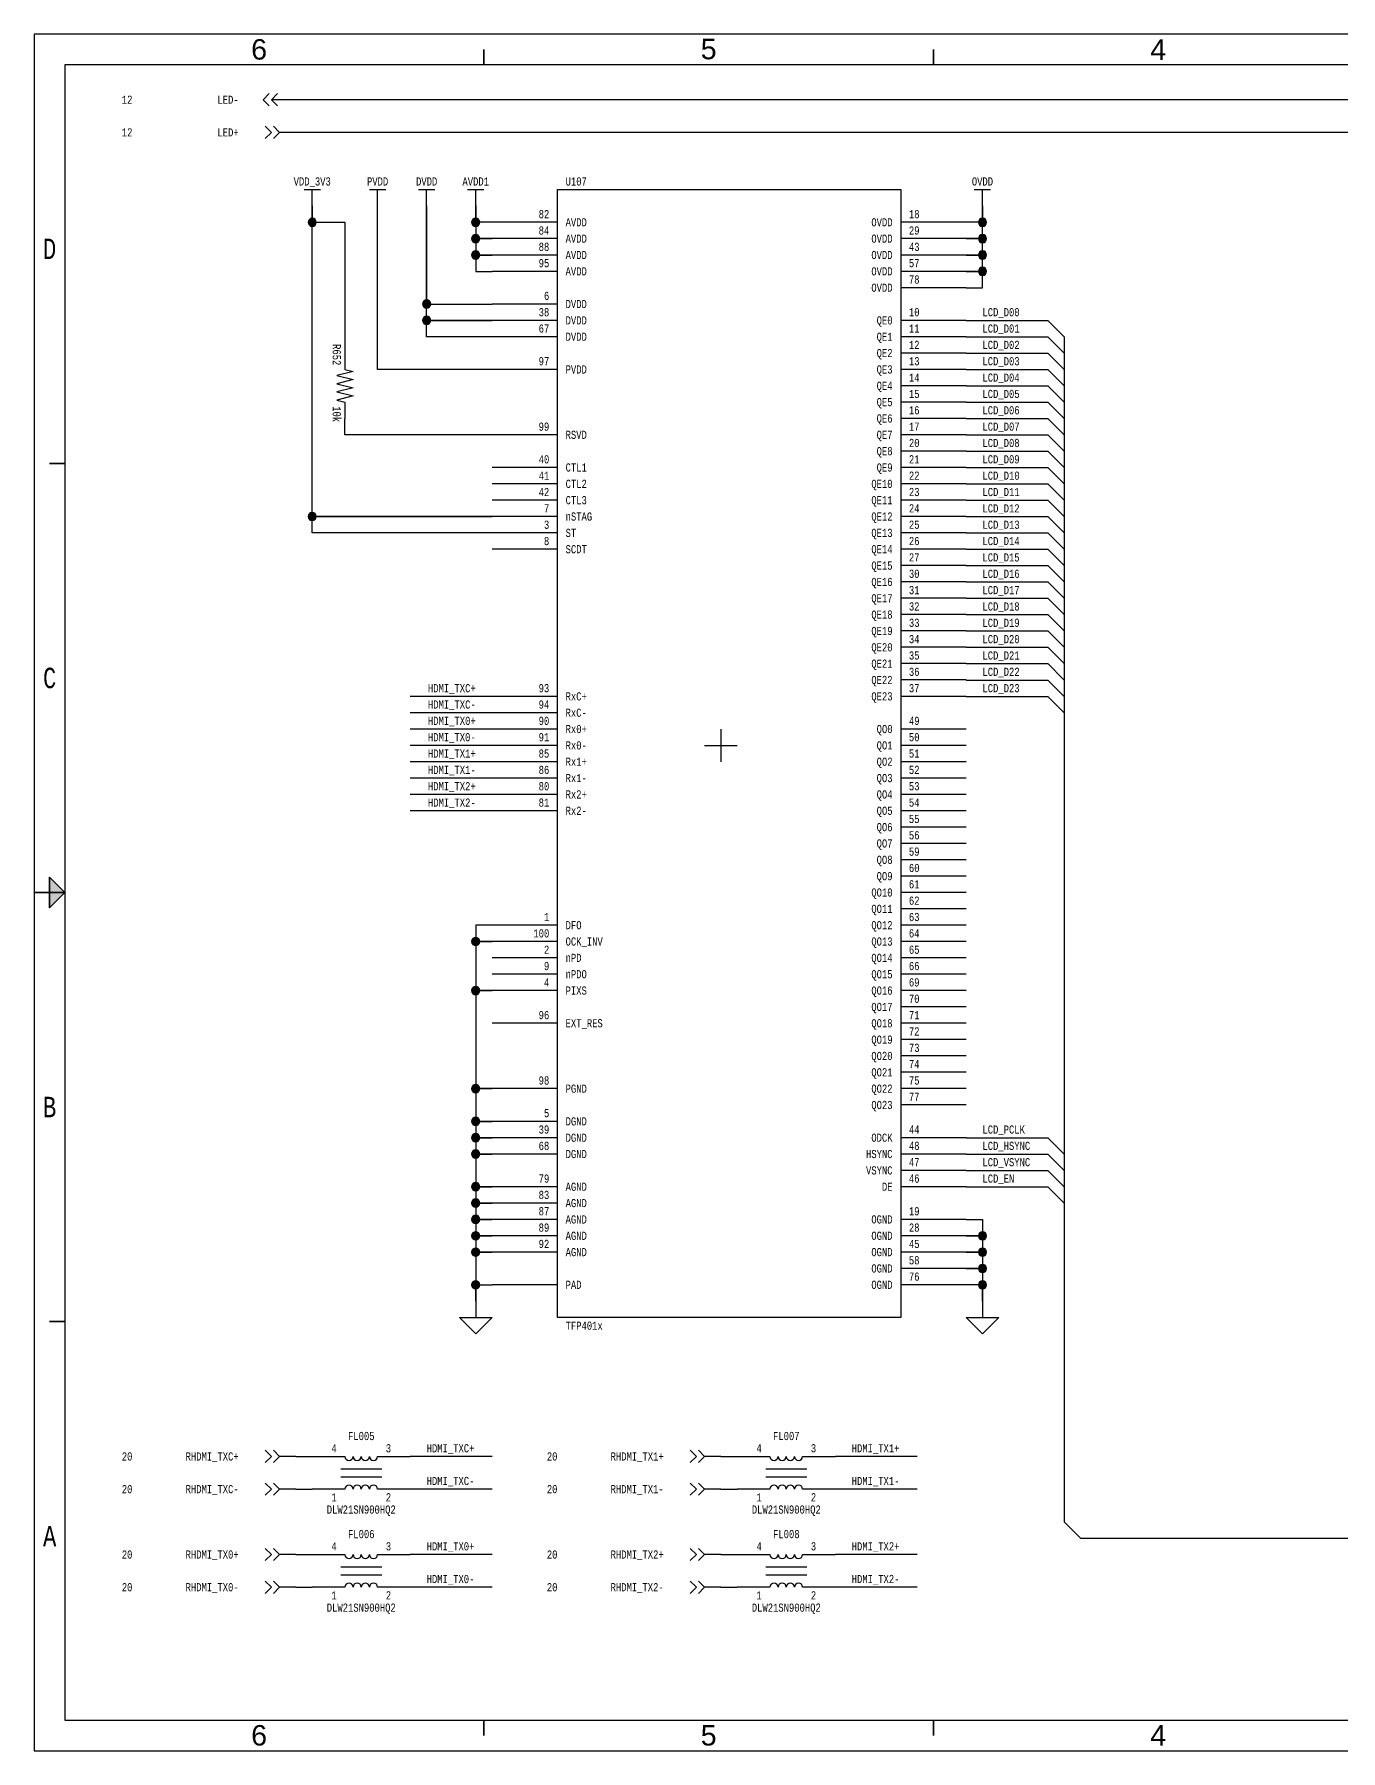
# Paper-space layout '38' of a CAD drawing. Header units: inches. Extents: x 0.2 to 16.8, y 0.2 to 10.8.
# Drawn here: x 0.25 to 8.24, y 0.25 to 10.75 of the extents above; entities that cross this region are included whole.
import ezdxf
from ezdxf.enums import TextEntityAlignment as Align

# ---------------------------------------------------------------- set-up
doc = ezdxf.new("R2010")
doc.units = ezdxf.units.IN
doc.header["$MEASUREMENT"] = 0
for name, color, linetype in [('BORDER', 13, 'Continuous'), ('COMPONENT', 14, 'Continuous'), ('SIGNAL', 84, 'Continuous'), ('TEXT', 252, 'Continuous')]:
    doc.layers.add(name, color=color, linetype=linetype)
doc.layers.add('BUS', color=5, linetype='Continuous', lineweight=30)
doc.styles.add('Monotxt_75', font='monotxt.shx', dxfattribs={"width": 0.75})
doc.styles.get("Standard").update_dxf_attribs({"font": 'arial.ttf'})

# ---------------------------------------------------------------- blocks, each defined once
blk = doc.blocks.new('ANSI B Frame')
at = {"layer": 'BORDER', "lineweight": 35}
h = blk.add_hatch(color=256, dxfattribs=at)
h.dxf.hatch_style = 1
h.paths.add_polyline_path([(0.34375, 5.59375), (0.34375, 5.5), (0.4375, 5.5)])
h.paths.add_polyline_path([(0.4375, 5.5), (0.34375, 5.5), (0.34375, 5.40625)])
at = {"layer": 'BORDER'}
for points in [[(0.25, 0.25), (16.75, 0.25), (16.75, 10.75), (0.25, 10.75)], [(0.4375, 0.4375), (16.5625, 0.4375), (16.5625, 10.5625), (0.4375, 10.5625)]]:
    blk.add_lwpolyline(points, close=True, dxfattribs=at)
at = {"layer": 'BORDER', "lineweight": 35}
for points in [[(3, 10.65625), (3, 10.5625)], [(5.75, 10.65625), (5.75, 10.5625)], [(0.34375, 8.125), (0.4375, 8.125)], [(0.4375, 5.5), (0.25, 5.5)], [(0.34375, 2.875), (0.4375, 2.875)], [(3, 0.34375), (3, 0.4375)], [(5.75, 0.34375), (5.75, 0.4375)]]:
    blk.add_lwpolyline(points, dxfattribs=at)
blk.add_lwpolyline([(0.4375, 5.5), (0.34375, 5.59375), (0.34375, 5.40625)], close=True, dxfattribs=at)
at = {"layer": 'BORDER', "style": 'Monotxt_75', "width": 0.75}
for s, p in [('D', (0.34375, 9.4375)), ('C', (0.34375, 6.8125)), ('B', (0.34375, 4.1875)), ('A', (0.34375, 1.5625))]:
    blk.add_text(s, height=0.125, dxfattribs=at).set_placement(p, align=Align.MIDDLE_CENTER)
at = {"layer": 'BORDER', "flags": 8}
for tag, p in [('ZN6', (1.625, 10.65787)), ('ZN5', (4.375, 10.66009)), ('ZN4', (7.125, 10.65625)), ('ZN3', (9.875, 10.65796)), ('ZN2', (12.625, 10.65574)), ('ZN1', (15.375, 10.65574)), ('ZN6', (1.625, 0.34375)), ('ZN5', (4.375, 0.34375)), ('ZN4', (7.125, 0.34375)), ('ZN3', (9.875, 0.34375)), ('ZN2', (12.625, 0.34375)), ('ZN1', (15.375, 0.34375))]:
    blk.add_attdef(tag, text='', height=0.125, dxfattribs=at).set_placement(p, align=Align.MIDDLE_CENTER)
at = {"layer": 'TEXT', "style": 'Monotxt_75', "width": 0.75, "flags": 8}
for tag, height, p in [('DESRP', 0.0625, (13.625, 1)), ('DWG_NO', 0.1875, (13.9625, 0.7125))]:
    blk.add_attdef(tag, text='', height=height, dxfattribs=at).set_placement(p, align=Align.MIDDLE_LEFT)
for tag, height, p in [('SHTSZ', 0.1875, (13.7375, 0.7125)), ('REV', 0.1875, (16.4125, 0.7125)), ('SCALE', 0.0625, (14.15625, 0.5)), ('REVDATE', 0.0625, (15.11875, 0.5)), ('CURRSHT', 0.0625, (16.0625, 0.5)), ('LASTSHT', 0.0625, (16.4375, 0.5))]:
    blk.add_attdef(tag, text='', height=height, dxfattribs=at).set_placement(p, align=Align.MIDDLE_CENTER)
blk = doc.blocks.new('FROM_CONN')
for points in [[(0, 0), (0.05, 0)], [(0.06875, 0.01875), (0.05, 0), (0.06875, -0.01875)], [(0.09375, 0.01875), (0.075, 0), (0.09375, -0.01875)]]:
    blk.add_lwpolyline(points)
blk = doc.blocks.new('TO_CONN')
for points in [[(0, 0), (0.075, 0)], [(0.05625, 0.01875), (0.075, 0), (0.05625, -0.01875)], [(0.08125, 0.01875), (0.1, 0), (0.08125, -0.01875)]]:
    blk.add_lwpolyline(points)
blk = doc.blocks.new('TFP401x')
blk.add_lwpolyline([(-1, 3.4), (1.1, 3.4), (1.1, -3.5), (-1, -3.5)], close=True)
for points in [[(-1, 3.2), (-1.4, 3.2)], [(1.5, 3.2), (1.1, 3.2)], [(-1, 3.1), (-1.4, 3.1)], [(1.5, 3.1), (1.1, 3.1)], [(-1, 3), (-1.4, 3)], [(1.5, 3), (1.1, 3)], [(-1, 2.9), (-1.4, 2.9)], [(1.5, 2.9), (1.1, 2.9)], [(1.5, 2.8), (1.1, 2.8)], [(-1, 2.7), (-1.4, 2.7)], [(-1, 2.6), (-1.4, 2.6)], [(1.5, 2.6), (1.1, 2.6)], [(-1, 2.5), (-1.4, 2.5)], [(1.5, 2.5), (1.1, 2.5)], [(1.5, 2.4), (1.1, 2.4)], [(-1, 2.3), (-1.4, 2.3)], [(1.5, 2.3), (1.1, 2.3)], [(1.5, 2.2), (1.1, 2.2)], [(1.5, 2.1), (1.1, 2.1)], [(1.5, 2), (1.1, 2)], [(-1, 1.9), (-1.4, 1.9)], [(1.5, 1.9), (1.1, 1.9)], [(1.5, 1.8), (1.1, 1.8)], [(-1, 1.7), (-1.4, 1.7)], [(1.5, 1.7), (1.1, 1.7)], [(-1, 1.6), (-1.4, 1.6)], [(1.5, 1.6), (1.1, 1.6)], [(-1, 1.5), (-1.4, 1.5)], [(1.5, 1.5), (1.1, 1.5)], [(-1, 1.4), (-1.4, 1.4)], [(1.5, 1.4), (1.1, 1.4)], [(-1, 1.3), (-1.4, 1.3)], [(1.5, 1.3), (1.1, 1.3)], [(-1, 1.2), (-1.4, 1.2)], [(1.5, 1.2), (1.1, 1.2)], [(1.5, 1.1), (1.1, 1.1)], [(1.5, 1), (1.1, 1)], [(1.5, 0.9), (1.1, 0.9)], [(1.5, 0.8), (1.1, 0.8)], [(1.5, 0.7), (1.1, 0.7)], [(1.5, 0.6), (1.1, 0.6)], [(1.5, 0.5), (1.1, 0.5)], [(1.5, 0.4), (1.1, 0.4)], [(-1, 0.3), (-1.4, 0.3)], [(1.5, 0.3), (1.1, 0.3)], [(-1, 0.2), (-1.4, 0.2)], [(-1, 0.1), (-1.4, 0.1)], [(-1, 0), (-1.4, 0)], [(1.5, 0.1), (1.1, 0.1)], [(1.5, 0), (1.1, 0)], [(-1, -0.1), (-1.4, -0.1)], [(1.5, -0.1), (1.1, -0.1)], [(-1, -0.2), (-1.4, -0.2)], [(1.5, -0.2), (1.1, -0.2)], [(-1, -0.3), (-1.4, -0.3)], [(1.5, -0.3), (1.1, -0.3)], [(-1, -0.4), (-1.4, -0.4)], [(1.5, -0.4), (1.1, -0.4)], [(1.5, -0.5), (1.1, -0.5)], [(1.5, -0.6), (1.1, -0.6)], [(1.5, -0.7), (1.1, -0.7)], [(1.5, -0.8), (1.1, -0.8)], [(1.5, -0.9), (1.1, -0.9)], [(1.5, -1), (1.1, -1)], [(-1, -1.1), (-1.4, -1.1)], [(1.5, -1.1), (1.1, -1.1)], [(-1, -1.2), (-1.4, -1.2)], [(1.5, -1.2), (1.1, -1.2)], [(-1, -1.3), (-1.4, -1.3)], [(1.5, -1.3), (1.1, -1.3)], [(-1, -1.4), (-1.4, -1.4)], [(1.5, -1.4), (1.1, -1.4)], [(-1, -1.5), (-1.4, -1.5)], [(1.5, -1.5), (1.1, -1.5)], [(1.5, -1.6), (1.1, -1.6)], [(-1, -1.7), (-1.4, -1.7)], [(1.5, -1.7), (1.1, -1.7)], [(1.5, -1.8), (1.1, -1.8)], [(1.5, -1.9), (1.1, -1.9)], [(-1, -2.1), (-1.4, -2.1)], [(1.5, -2), (1.1, -2)], [(1.5, -2.1), (1.1, -2.1)], [(1.5, -2.2), (1.1, -2.2)], [(-1, -2.3), (-1.4, -2.3)], [(-1, -2.4), (-1.4, -2.4)], [(1.5, -2.4), (1.1, -2.4)], [(-1, -2.5), (-1.4, -2.5)], [(1.5, -2.5), (1.1, -2.5)], [(1.5, -2.6), (1.1, -2.6)], [(-1, -2.7), (-1.4, -2.7)], [(1.5, -2.7), (1.1, -2.7)], [(-1, -2.8), (-1.4, -2.8)], [(-1, -2.9), (-1.4, -2.9)], [(1.5, -2.9), (1.1, -2.9)], [(-1, -3), (-1.4, -3)], [(1.5, -3), (1.1, -3)], [(-1, -3.1), (-1.4, -3.1)], [(1.5, -3.1), (1.1, -3.1)], [(1.5, -3.2), (1.1, -3.2)], [(-1, -3.3), (-1.4, -3.3)], [(1.5, -3.3), (1.1, -3.3)]]:
    blk.add_lwpolyline(points)
at = {"color": 7}
for points in [[(-0.1, 0), (0, 0), (0, -0.1)], [(0, 0.1), (0, 0), (0.1, 0)]]:
    blk.add_lwpolyline(points, dxfattribs=at)
at = {"layer": 'TEXT', "style": 'Monotxt_75', "width": 0.75}
for s, p in [('82', (-1.05, 3.225)), ('84', (-1.05, 3.125)), ('88', (-1.05, 3.025)), ('95', (-1.05, 2.925)), ('6', (-1.05, 2.725)), ('38', (-1.05, 2.625)), ('67', (-1.05, 2.525)), ('97', (-1.05, 2.325)), ('99', (-1.05, 1.925)), ('40', (-1.05, 1.725)), ('41', (-1.05, 1.625)), ('42', (-1.05, 1.525)), ('7', (-1.05, 1.425)), ('3', (-1.05, 1.325)), ('8', (-1.05, 1.225)), ('93', (-1.05, 0.325)), ('94', (-1.05, 0.225)), ('90', (-1.05, 0.125)), ('91', (-1.05, 0.025)), ('85', (-1.05, -0.075)), ('86', (-1.05, -0.175)), ('80', (-1.05, -0.275)), ('81', (-1.05, -0.375)), ('1', (-1.05, -1.075)), ('100', (-1.05, -1.175)), ('2', (-1.05, -1.275)), ('9', (-1.05, -1.375)), ('4', (-1.05, -1.475)), ('96', (-1.05, -1.675)), ('98', (-1.05, -2.075)), ('5', (-1.05, -2.275)), ('39', (-1.05, -2.375)), ('68', (-1.05, -2.475)), ('79', (-1.05, -2.675)), ('83', (-1.05, -2.775)), ('87', (-1.05, -2.875)), ('89', (-1.05, -2.975)), ('92', (-1.05, -3.075))]:
    blk.add_text(s, height=0.05, dxfattribs=at).set_placement(p, align=Align.RIGHT)
for s, p in [('18', (1.15, 3.225)), ('29', (1.15, 3.125)), ('43', (1.15, 3.025)), ('57', (1.15, 2.925)), ('78', (1.15, 2.825)), ('10', (1.15, 2.625)), ('11', (1.15, 2.525)), ('12', (1.15, 2.425)), ('13', (1.15, 2.325)), ('14', (1.15, 2.225)), ('15', (1.15, 2.125)), ('16', (1.15, 2.025)), ('17', (1.15, 1.925)), ('20', (1.15, 1.825)), ('21', (1.15, 1.725)), ('22', (1.15, 1.625)), ('23', (1.15, 1.525)), ('24', (1.15, 1.425)), ('25', (1.15, 1.325)), ('26', (1.15, 1.225)), ('27', (1.15, 1.125)), ('30', (1.15, 1.025)), ('31', (1.15, 0.925)), ('32', (1.15, 0.825)), ('33', (1.15, 0.725)), ('34', (1.15, 0.625)), ('35', (1.15, 0.525)), ('36', (1.15, 0.425)), ('37', (1.15, 0.325)), ('49', (1.15, 0.125)), ('50', (1.15, 0.025)), ('51', (1.15, -0.075)), ('52', (1.15, -0.175)), ('53', (1.15, -0.275)), ('54', (1.15, -0.375)), ('55', (1.15, -0.475)), ('56', (1.15, -0.575)), ('59', (1.15, -0.675)), ('60', (1.15, -0.775)), ('61', (1.15, -0.875)), ('62', (1.15, -0.975)), ('63', (1.15, -1.075)), ('64', (1.15, -1.175)), ('65', (1.15, -1.275)), ('66', (1.15, -1.375)), ('69', (1.15, -1.475)), ('70', (1.15, -1.575)), ('71', (1.15, -1.675)), ('72', (1.15, -1.775)), ('73', (1.15, -1.875)), ('74', (1.15, -1.975)), ('75', (1.15, -2.075)), ('77', (1.15, -2.175)), ('44', (1.15, -2.375)), ('48', (1.15, -2.475)), ('47', (1.15, -2.575)), ('46', (1.15, -2.675)), ('19', (1.15, -2.875)), ('28', (1.15, -2.975)), ('45', (1.15, -3.075)), ('58', (1.15, -3.175)), ('76', (1.15, -3.275))]:
    blk.add_text(s, height=0.05, dxfattribs=at).set_placement(p)
for s, p in [('AVDD', (-0.95, 3.2)), ('AVDD', (-0.95, 3.1)), ('AVDD', (-0.95, 3)), ('AVDD', (-0.95, 2.9)), ('DVDD', (-0.95, 2.7)), ('DVDD', (-0.95, 2.6)), ('DVDD', (-0.95, 2.5)), ('PVDD', (-0.95, 2.3)), ('RSVD', (-0.95, 1.9)), ('CTL1', (-0.95, 1.7)), ('CTL2', (-0.95, 1.6)), ('CTL3', (-0.95, 1.5)), ('nSTAG', (-0.95, 1.4)), ('ST', (-0.95, 1.3)), ('SCDT', (-0.95, 1.2)), ('RxC+', (-0.95, 0.3)), ('RxC-', (-0.95, 0.2)), ('Rx0+', (-0.95, 0.1)), ('Rx0-', (-0.95, 0)), ('Rx1+', (-0.95, -0.1)), ('Rx1-', (-0.95, -0.2)), ('Rx2+', (-0.95, -0.3)), ('Rx2-', (-0.95, -0.4)), ('DFO', (-0.95, -1.1)), ('OCK_INV', (-0.95, -1.2)), ('nPD', (-0.95, -1.3)), ('nPDO', (-0.95, -1.4)), ('PIXS', (-0.95, -1.5)), ('EXT_RES', (-0.95, -1.7)), ('PGND', (-0.95, -2.1)), ('DGND', (-0.95, -2.3)), ('DGND', (-0.95, -2.4)), ('DGND', (-0.95, -2.5)), ('AGND', (-0.95, -2.7)), ('AGND', (-0.95, -2.8)), ('AGND', (-0.95, -2.9)), ('AGND', (-0.95, -3)), ('AGND', (-0.95, -3.1)), ('PAD', (-0.95, -3.3))]:
    blk.add_text(s, height=0.05, dxfattribs=at).set_placement(p, align=Align.MIDDLE_LEFT)
for s, p in [('OVDD', (1.05, 3.2)), ('OVDD', (1.05, 3.1)), ('OVDD', (1.05, 3)), ('OVDD', (1.05, 2.9)), ('OVDD', (1.05, 2.8)), ('QE0', (1.05, 2.6)), ('QE1', (1.05, 2.5)), ('QE2', (1.05, 2.4)), ('QE3', (1.05, 2.3)), ('QE4', (1.05, 2.2)), ('QE5', (1.05, 2.1)), ('QE6', (1.05, 2)), ('QE7', (1.05, 1.9)), ('QE8', (1.05, 1.8)), ('QE9', (1.05, 1.7)), ('QE10', (1.05, 1.6)), ('QE11', (1.05, 1.5)), ('QE12', (1.05, 1.4)), ('QE13', (1.05, 1.3)), ('QE14', (1.05, 1.2)), ('QE15', (1.05, 1.1)), ('QE16', (1.05, 1)), ('QE17', (1.05, 0.9)), ('QE18', (1.05, 0.8)), ('QE19', (1.05, 0.7)), ('QE20', (1.05, 0.6)), ('QE21', (1.05, 0.5)), ('QE22', (1.05, 0.4)), ('QE23', (1.05, 0.3)), ('QO0', (1.05, 0.1)), ('QO1', (1.05, 0)), ('QO2', (1.05, -0.1)), ('QO3', (1.05, -0.2)), ('QO4', (1.05, -0.3)), ('QO5', (1.05, -0.4)), ('QO6', (1.05, -0.5)), ('QO7', (1.05, -0.6)), ('QO8', (1.05, -0.7)), ('QO9', (1.05, -0.8)), ('QO10', (1.05, -0.9)), ('QO11', (1.05, -1)), ('QO12', (1.05, -1.1)), ('QO13', (1.05, -1.2)), ('QO14', (1.05, -1.3)), ('QO15', (1.05, -1.4)), ('QO16', (1.05, -1.5)), ('QO17', (1.05, -1.6)), ('QO18', (1.05, -1.7)), ('QO19', (1.05, -1.8)), ('QO20', (1.05, -1.9)), ('QO21', (1.05, -2)), ('QO22', (1.05, -2.1)), ('QO23', (1.05, -2.2)), ('ODCK', (1.05, -2.4)), ('HSYNC', (1.05, -2.5)), ('VSYNC', (1.05, -2.6)), ('DE', (1.05, -2.7)), ('OGND', (1.05, -2.9)), ('OGND', (1.05, -3)), ('OGND', (1.05, -3.1)), ('OGND', (1.05, -3.2)), ('OGND', (1.05, -3.3))]:
    blk.add_text(s, height=0.05, dxfattribs=at).set_placement(p, align=Align.MIDDLE_RIGHT)
blk.add_text('TFP401x', height=0.05, dxfattribs=at).set_placement((-0.95, -3.525), align=Align.TOP_LEFT)
at = {"layer": 'TEXT', "style": 'Monotxt_75', "width": 0.75, "flags": 8}
blk.add_attdef('REFNO', (-0.95, 3.425), '', height=0.05, dxfattribs=at)
blk = doc.blocks.new('CONNECT')
blk.add_hatch(color=256).paths.add_polyline_path([(0.0125, 0, 1), (-0.0125, 0, 1)])
blk.add_circle((0, 0), 0.0125)
blk = doc.blocks.new('FLOAT_GND')
blk.add_lwpolyline([(0, 0), (0, -0.05)])
blk.add_lwpolyline([(-0.05, -0.05), (0.05, -0.05), (0, -0.1)], close=True)
blk = doc.blocks.new('SUPPLY_BUS')
for points in [[(0, 0), (0.05, 0)], [(0.05, 0.025), (0.05, -0.025)]]:
    blk.add_lwpolyline(points)
blk = doc.blocks.new('RES')
blk.add_lwpolyline([(-0.2, 0), (-0.1, 0), (-0.0875, 0.05), (-0.0625, -0.05), (-0.0375, 0.05), (-0.0125, -0.05), (0.0125, 0.05), (0.0375, -0.05), (0.0625, 0.05), (0.0875, -0.05), (0.1, 0), (0.2, 0)])
at = {"layer": 'TEXT', "style": 'Monotxt_75', "width": 0.75, "flags": 8}
blk.add_attdef('REFID', text='', height=0.05, dxfattribs=at).set_placement((-0.125, -0.025), align=Align.TOP_RIGHT)
blk.add_attdef('VALUE', text='', height=0.05, dxfattribs=at).set_placement((0.125, -0.025), align=Align.TOP_LEFT)
blk = doc.blocks.new('CMC')
for points in [[(-0.3, 0.1), (-0.1, 0.1, 1), (-0.05, 0.1, 1), (0, 0.1, 1), (0.05, 0.1, 1), (0.1, 0.1), (0.3, 0.1)], [(0.3, -0.1), (0.1, -0.1, 1), (0.05, -0.1, 1), (0, -0.1, 1), (-0.05, -0.1, 1), (-0.1, -0.1), (-0.3, -0.1)]]:
    blk.add_lwpolyline(points, format="xyb")
for points in [[(-0.125, 0.025), (0.125, 0.025)], [(-0.125, -0.025), (0.125, -0.025)]]:
    blk.add_lwpolyline(points)
at = {"layer": 'TEXT', "style": 'Monotxt_75', "width": 0.75, "flags": 8}
blk.add_attdef('REFID', text='', height=0.05, dxfattribs=at).set_placement((0, 0.2), align=Align.CENTER)
blk.add_attdef('L2-1', text='', height=0.05, dxfattribs=at).set_placement((-0.15, 0.125), align=Align.RIGHT)
blk.add_attdef('L2-2', (0.15, 0.125), '', height=0.05, dxfattribs=at)
blk.add_attdef('L1-1', text='', height=0.05, dxfattribs=at).set_placement((-0.15, -0.125), align=Align.TOP_RIGHT)
blk.add_attdef('MFGPN', text='', height=0.05, dxfattribs=at).set_placement((0, -0.2), align=Align.TOP_CENTER)
blk.add_attdef('L1-2', text='', height=0.05, dxfattribs=at).set_placement((0.15, -0.125), align=Align.TOP_LEFT)

psp = doc.layouts.new('38')

# ---------------------------------------------------------------- linework, layer by layer
at = {"layer": 'BUS'}
psp.add_lwpolyline([(6.55, 8.9), (6.55, 1.65), (6.65, 1.55), (12.05, 1.55), (11.95, 1.65), (11.95, 9.75), (11.95, 1.65), (12.05, 1.55), (13.65, 1.55), (13.75, 1.65), (13.75, 7.15)], dxfattribs=at)
at = {"layer": 'SIGNAL'}
for points in [[(15.55, 7.65), (14.95, 7.65), (14.95, 10.35), (1.85, 10.35)], [(15.55, 7.55), (14.85, 7.55), (14.85, 10.15), (1.85, 10.15)], [(3.05, 7.7), (1.95, 7.7), (1.95, 7.8), (3.05, 7.8), (1.975, 7.8), (1.95, 7.825), (1.95, 9.7), (1.95, 9.6), (2.15, 9.6), (2.15, 8.8)], [(3.05, 8.7), (2.35, 8.7), (2.35, 9.7)], [(3.05, 8.9), (2.65, 8.9), (2.65, 9), (3.05, 9), (2.675, 9), (2.65, 9.025), (2.65, 9.7), (2.65, 9.1), (3.05, 9.1)], [(3.05, 9.6), (2.95, 9.6), (2.95, 9.7), (2.95, 9.525), (2.975, 9.5), (3.05, 9.5), (2.95, 9.5), (2.95, 9.425), (2.975, 9.4), (3.05, 9.4), (2.95, 9.4), (2.95, 9.3), (3.05, 9.3)], [(5.95, 9.2), (6.05, 9.2), (6.05, 9.3), (5.95, 9.3), (6.025, 9.3), (6.05, 9.325), (6.05, 9.4), (5.95, 9.4), (6.025, 9.4), (6.05, 9.425), (6.05, 9.5), (5.95, 9.5), (6.025, 9.5), (6.05, 9.525), (6.05, 9.7), (6.05, 9.6), (5.95, 9.6)], [(5.95, 9), (6.45, 9), (6.55, 8.9)], [(5.95, 8.9), (6.45, 8.9), (6.55, 8.8)], [(5.95, 8.8), (6.45, 8.8), (6.55, 8.7)], [(5.95, 8.7), (6.45, 8.7), (6.55, 8.6)], [(5.95, 8.6), (6.45, 8.6), (6.55, 8.5)], [(3.05, 8.3), (2.15, 8.3), (2.15, 8.4)], [(5.95, 8.5), (6.45, 8.5), (6.55, 8.4)], [(5.95, 8.4), (6.45, 8.4), (6.55, 8.3)], [(5.95, 8.3), (6.45, 8.3), (6.55, 8.2)], [(5.95, 8.2), (6.45, 8.2), (6.55, 8.1)], [(5.95, 8.1), (6.45, 8.1), (6.55, 8)], [(5.95, 8), (6.45, 8), (6.55, 7.9)], [(5.95, 7.9), (6.45, 7.9), (6.55, 7.8)], [(5.95, 7.8), (6.45, 7.8), (6.55, 7.7)], [(5.95, 7.7), (6.45, 7.7), (6.55, 7.6)], [(5.95, 7.6), (6.45, 7.6), (6.55, 7.5)], [(5.95, 7.5), (6.45, 7.5), (6.55, 7.4)], [(5.95, 7.4), (6.45, 7.4), (6.55, 7.3)], [(5.95, 7.3), (6.45, 7.3), (6.55, 7.2)], [(5.95, 7.2), (6.45, 7.2), (6.55, 7.1)], [(5.95, 7.1), (6.45, 7.1), (6.55, 7)], [(5.95, 7), (6.45, 7), (6.55, 6.9)], [(5.95, 6.9), (6.45, 6.9), (6.55, 6.8)], [(5.95, 6.8), (6.45, 6.8), (6.55, 6.7)], [(3.05, 6.7), (2.55, 6.7)], [(5.95, 6.7), (6.45, 6.7), (6.55, 6.6)], [(3.05, 6.6), (2.55, 6.6)], [(3.05, 6.5), (2.55, 6.5)], [(3.05, 6.4), (2.55, 6.4)], [(3.05, 6.3), (2.55, 6.3)], [(3.05, 6.2), (2.55, 6.2)], [(3.05, 6.1), (2.55, 6.1)], [(3.05, 6), (2.55, 6)], [(3.05, 5.3), (2.95, 5.3), (2.95, 5.2), (3.05, 5.2), (2.975, 5.2), (2.95, 5.175), (2.95, 4.9), (3.05, 4.9), (2.975, 4.9), (2.95, 4.875), (2.95, 4.3), (3.05, 4.3), (2.975, 4.3), (2.95, 4.275), (2.95, 4.1), (3.05, 4.1), (2.975, 4.1), (2.95, 4.075), (2.95, 4), (3.05, 4), (2.975, 4), (2.95, 3.975), (2.95, 3.9), (3.05, 3.9), (2.975, 3.9), (2.95, 3.875), (2.95, 3.7), (3.05, 3.7), (2.975, 3.7), (2.95, 3.675), (2.95, 3.6), (3.05, 3.6), (2.975, 3.6), (2.95, 3.575), (2.95, 3.5), (3.05, 3.5), (2.975, 3.5), (2.95, 3.475), (2.95, 3.4), (3.05, 3.4), (2.975, 3.4), (2.95, 3.375), (2.95, 3.3), (3.05, 3.3), (2.975, 3.3), (2.95, 3.275), (2.95, 3), (2.95, 3.1), (3.05, 3.1)], [(5.95, 4), (6.45, 4), (6.55, 3.9)], [(5.95, 3.9), (6.45, 3.9), (6.55, 3.8)], [(5.95, 3.8), (6.45, 3.8), (6.55, 3.7)], [(5.95, 3.7), (6.45, 3.7), (6.55, 3.6)], [(5.95, 3.5), (6.05, 3.5), (6.05, 3.4), (5.95, 3.4), (6.025, 3.4), (6.05, 3.375), (6.05, 3.3), (5.95, 3.3), (6.025, 3.3), (6.05, 3.275), (6.05, 3.2), (5.95, 3.2), (6.025, 3.2), (6.05, 3.175), (6.05, 3), (6.05, 3.1), (5.95, 3.1)], [(1.85, 2.05), (1.95, 2.05)], [(3.05, 2.05), (2.55, 2.05)], [(4.45, 2.05), (4.55, 2.05)], [(5.65, 2.05), (5.15, 2.05)], [(1.85, 1.85), (1.95, 1.85)], [(3.05, 1.85), (2.55, 1.85)], [(4.45, 1.85), (4.55, 1.85)], [(5.65, 1.85), (5.15, 1.85)], [(1.85, 1.45), (1.95, 1.45)], [(3.05, 1.45), (2.55, 1.45)], [(4.45, 1.45), (4.55, 1.45)], [(5.65, 1.45), (5.15, 1.45)], [(1.85, 1.25), (1.95, 1.25)], [(3.05, 1.25), (2.55, 1.25)], [(4.45, 1.25), (4.55, 1.25)], [(5.65, 1.25), (5.15, 1.25)]]:
    psp.add_lwpolyline(points, dxfattribs=at)

# ---------------------------------------------------------------- block references
ref = psp.add_blockref('ANSI B Frame', (0, 0))
ref.add_attrib('ZN4', '4', dxfattribs={"layer": 'BORDER', "height": 0.125}).set_placement((7.125, 0.344), align=Align.MIDDLE_CENTER)
ref.add_attrib('ZN4', '4', dxfattribs={"layer": 'BORDER', "height": 0.125}).set_placement((7.125, 10.656), align=Align.MIDDLE_CENTER)
ref.add_attrib('ZN5', '5', dxfattribs={"layer": 'BORDER', "height": 0.125}).set_placement((4.375, 0.344), align=Align.MIDDLE_CENTER)
ref.add_attrib('ZN5', '5', dxfattribs={"layer": 'BORDER', "height": 0.125}).set_placement((4.375, 10.66), align=Align.MIDDLE_CENTER)
ref.add_attrib('ZN6', '6', dxfattribs={"layer": 'BORDER', "height": 0.125}).set_placement((1.625, 0.344), align=Align.MIDDLE_CENTER)
ref.add_attrib('ZN6', '6', dxfattribs={"layer": 'BORDER', "height": 0.125}).set_placement((1.625, 10.658), align=Align.MIDDLE_CENTER)
at = {"layer": 'COMPONENT', "xscale": 2, "yscale": 2, "zscale": 2}
for name, p, rotation in [('TO_CONN', (1.85, 10.35), 180), ('FROM_CONN', (1.85, 10.15), 180), ('SUPPLY_BUS', (1.95, 9.7), 90), ('SUPPLY_BUS', (2.35, 9.7), 90), ('SUPPLY_BUS', (2.65, 9.7), 90), ('SUPPLY_BUS', (2.95, 9.7), 90), ('SUPPLY_BUS', (6.05, 9.7), 90), ('FROM_CONN', (1.85, 2.05), 180), ('FROM_CONN', (4.45, 2.05), 180), ('FROM_CONN', (1.85, 1.85), 180), ('FROM_CONN', (4.45, 1.85), 180), ('FROM_CONN', (1.85, 1.45), 180), ('FROM_CONN', (4.45, 1.45), 180), ('FROM_CONN', (1.85, 1.25), 180), ('FROM_CONN', (4.45, 1.25), 180)]:
    psp.add_blockref(name, p, dxfattribs=dict(at, rotation=rotation))
at = {"layer": 'COMPONENT'}
ref = psp.add_blockref('TFP401x', (4.45, 6.4), dxfattribs=at)
ref.add_attrib('REFNO', 'U107', (3.5, 9.825), dxfattribs={"layer": 'TEXT', "height": 0.05, "style": 'Monotxt_75', "width": 0.75})
at = {"layer": 'COMPONENT', "rotation": 270}
psp.add_blockref('RES', (2.15, 8.6), dxfattribs=at).add_auto_attribs({'REFID': 'R652', 'VALUE': '10k'})
at = {"layer": 'COMPONENT', "xscale": 2, "yscale": 2, "zscale": 2}
for p in [(2.95, 3), (6.05, 3)]:
    psp.add_blockref('FLOAT_GND', p, dxfattribs=at)
at = {"layer": 'COMPONENT'}
for p, values in [((2.25, 1.95), {'REFID': 'FL005', 'MFGPN': 'DLW21SN900HQ2', 'L1-1': '1', 'L1-2': '2', 'L2-2': '3', 'L2-1': '4'}), ((4.85, 1.95), {'REFID': 'FL007', 'MFGPN': 'DLW21SN900HQ2', 'L1-1': '1', 'L1-2': '2', 'L2-2': '3', 'L2-1': '4'}), ((2.25, 1.35), {'REFID': 'FL006', 'MFGPN': 'DLW21SN900HQ2', 'L1-1': '1', 'L1-2': '2', 'L2-2': '3', 'L2-1': '4'}), ((4.85, 1.35), {'REFID': 'FL008', 'MFGPN': 'DLW21SN900HQ2', 'L1-1': '1', 'L1-2': '2', 'L2-2': '3', 'L2-1': '4'})]:
    psp.add_blockref('CMC', p, dxfattribs=at).add_auto_attribs(values)
at = {"layer": 'SIGNAL', "xscale": -2, "yscale": 2, "zscale": 2, "rotation": 180}
for p in [(1.95, 9.6), (2.95, 9.6), (6.05, 9.6), (2.95, 9.5), (6.05, 9.5), (2.95, 9.4), (6.05, 9.4), (6.05, 9.3), (2.65, 9.1), (2.65, 9), (1.95, 7.8), (2.95, 5.2), (2.95, 4.9), (2.95, 4.3), (2.95, 4.1), (2.95, 4), (2.95, 3.9), (2.95, 3.7), (2.95, 3.6), (2.95, 3.5), (2.95, 3.4), (6.05, 3.4), (2.95, 3.3), (6.05, 3.3), (6.05, 3.2), (2.95, 3.1), (6.05, 3.1)]:
    psp.add_blockref('CONNECT', p, dxfattribs=at)

# ---------------------------------------------------------------- texts
at = {"layer": 'TEXT', "style": 'Monotxt_75', "width": 0.75}
for s, p in [('12', (0.85, 10.35)), ('LED-', (1.5, 10.35)), ('12', (0.85, 10.15)), ('LED+', (1.5, 10.15)), ('HDMI_TXC+', (2.95, 6.75)), ('HDMI_TXC-', (2.95, 6.65)), ('HDMI_TX0+', (2.95, 6.55)), ('HDMI_TX0-', (2.95, 6.45)), ('HDMI_TX1+', (2.95, 6.35)), ('HDMI_TX1-', (2.95, 6.25)), ('HDMI_TX2+', (2.95, 6.15)), ('HDMI_TX2-', (2.95, 6.05)), ('20', (0.85, 2.05)), ('RHDMI_TXC+', (1.5, 2.05)), ('20', (3.45, 2.05)), ('RHDMI_TX1+', (4.1, 2.05)), ('20', (0.85, 1.85)), ('RHDMI_TXC-', (1.5, 1.85)), ('20', (3.45, 1.85)), ('RHDMI_TX1-', (4.1, 1.85)), ('20', (0.85, 1.45)), ('RHDMI_TX0+', (1.5, 1.45)), ('20', (3.45, 1.45)), ('RHDMI_TX2+', (4.1, 1.45)), ('20', (0.85, 1.25)), ('RHDMI_TX0-', (1.5, 1.25)), ('20', (3.45, 1.25)), ('RHDMI_TX2-', (4.1, 1.25))]:
    psp.add_text(s, height=0.05, dxfattribs=at).set_placement(p, align=Align.MIDDLE_RIGHT)
for s, p in [('VDD_3V3', (1.95, 9.825)), ('PVDD', (2.35, 9.825)), ('DVDD', (2.65, 9.825)), ('AVDD1', (2.95, 9.825)), ('OVDD', (6.05, 9.825))]:
    psp.add_text(s, height=0.05, dxfattribs=at).set_placement(p, align=Align.CENTER)
for s, p in [('LCD_D00', (6.05, 9.05)), ('LCD_D01', (6.05, 8.95)), ('LCD_D02', (6.05, 8.85)), ('LCD_D03', (6.05, 8.75)), ('LCD_D04', (6.05, 8.65)), ('LCD_D05', (6.05, 8.55)), ('LCD_D06', (6.05, 8.45)), ('LCD_D07', (6.05, 8.35)), ('LCD_D08', (6.05, 8.25)), ('LCD_D09', (6.05, 8.15)), ('LCD_D10', (6.05, 8.05)), ('LCD_D11', (6.05, 7.95)), ('LCD_D12', (6.05, 7.85)), ('LCD_D13', (6.05, 7.75)), ('LCD_D14', (6.05, 7.65)), ('LCD_D15', (6.05, 7.55)), ('LCD_D16', (6.05, 7.45)), ('LCD_D17', (6.05, 7.35)), ('LCD_D18', (6.05, 7.25)), ('LCD_D19', (6.05, 7.15)), ('LCD_D20', (6.05, 7.05)), ('LCD_D21', (6.05, 6.95)), ('LCD_D22', (6.05, 6.85)), ('LCD_D23', (6.05, 6.75)), ('LCD_PCLK', (6.05, 4.05)), ('LCD_HSYNC', (6.05, 3.95)), ('LCD_VSYNC', (6.05, 3.85)), ('LCD_EN', (6.05, 3.75)), ('HDMI_TXC+', (2.65, 2.1)), ('HDMI_TX1+', (5.25, 2.1)), ('HDMI_TXC-', (2.65, 1.9)), ('HDMI_TX1-', (5.25, 1.9)), ('HDMI_TX0+', (2.65, 1.5)), ('HDMI_TX2+', (5.25, 1.5)), ('HDMI_TX0-', (2.65, 1.3)), ('HDMI_TX2-', (5.25, 1.3))]:
    psp.add_text(s, height=0.05, dxfattribs=at).set_placement(p, align=Align.MIDDLE_LEFT)

doc.saveas('drawing.dxf')
